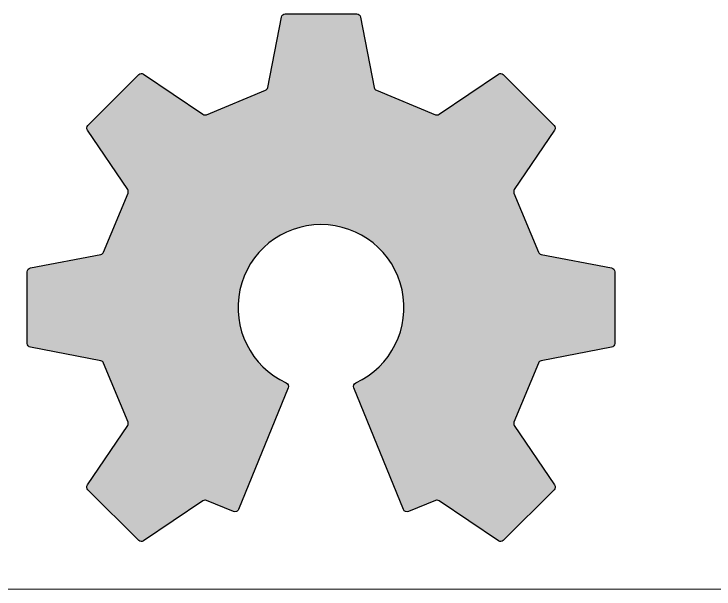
# Model space of a CAD drawing. Header units: inches. Extents: x -361 to 2602, y -61 to 1457.
# Drawn here: x 2344.9 to 2400.3, y -3.1 to 42.4 of the extents above; entities that cross this region are included whole.
import ezdxf

# ---------------------------------------------------------------- set-up
doc = ezdxf.new("R2010")
doc.units = ezdxf.units.IN
doc.header["$MEASUREMENT"] = 0

msp = doc.modelspace()

# ---------------------------------------------------------------- hatches: boundary and pattern name
h = msp.add_hatch(color=256)
edge = h.paths.add_edge_path()
edge.add_arc((2369.184385020939, 19.17989348687169), 6.564978791854304, 294.7150320400102, 605.2849679599899)
edge.add_arc((2366.314100218715, 12.94375694517088), 0.3000000000002005, -22.210405302543904, 65.2849679598512, ccw=False)
edge.add_line((2366.591840804042, 12.83035426767958), (2362.656055866585, 3.191012089507353))
edge.add_arc((2362.378315281255, 3.30441476699736), 0.3000000000023759, 247.5000000002977, 337.78959469789237, ccw=False)
edge.add_line((2362.263510251546, 3.027250907241182), (2360.125718142122, 3.912753392504897))
edge.add_arc((2360.010913112411, 3.635589532751865), 0.2999999999998602, 67.49999999988738, 124.0803113826699)
edge.add_line((2359.84280678818, 3.884065414385191), (2355.14127642211, 0.7032456788466561))
edge.add_arc((2354.97317009788, 0.9517215604792693), 0.299999999999014, 224.9999999998912, 304.08031138267376, ccw=False)
edge.add_line((2354.761038063524, 0.739589526124405), (2350.744081060192, 4.756546529456614))
edge.add_arc((2350.956213094547, 4.968678563812284), 0.2999999999990156, 145.9196886173265, 225.0000000001085, ccw=False)
edge.add_line((2350.707737212914, 5.136784888042826), (2353.888556948451, 9.8383152541129))
edge.add_arc((2353.640081066814, 10.00642157834572), 0.3000000000036789, 325.9196886174041, 382.5000000001865)
edge.add_line((2353.917244926571, 10.12122660805755), (2351.983441952364, 14.78983997534226))
edge.add_arc((2351.706278092611, 14.67503494563153), 0.2999999999998548, 22.50000000026022, 79.08031138304264)
edge.add_line((2351.76310795165, 14.96960304832021), (2346.189444743118, 16.04490784739312))
edge.add_arc((2346.246274602157, 16.33947595007973), 0.2999999999980418, 179.9999999999734, 259.0803113827559, ccw=False)
edge.add_line((2345.946274602159, 16.33947595007987), (2345.946274602159, 22.02031102366084))
edge.add_arc((2346.246274602159, 22.0203110236628), 0.3000000000002453, 100.91968861759148, 180.000000000374, ccw=False)
edge.add_line((2346.189444743118, 22.31487912635123), (2351.76310795165, 23.39018392542414))
edge.add_arc((2351.706278092611, 23.68475202811282), 0.299999999999855, 280.9196886169574, 337.4999999997398)
edge.add_line((2351.983441952364, 23.56994699840209), (2353.917244926571, 28.23856036568679))
edge.add_arc((2353.640081066814, 28.35336539539863), 0.3000000000036788, 337.4999999998134, 394.0803113825959)
edge.add_line((2353.888556948451, 28.52147171963145), (2350.707737212914, 33.22300208569789))
edge.add_arc((2350.956213094549, 33.39110840993025), 0.3000000000018583, 134.9999999999431, 214.0803113827257, ccw=False)
edge.add_line((2350.744081060192, 33.60324044428774), (2354.761038063524, 37.62019744761994))
edge.add_arc((2354.973170097878, 37.40806541326326), 0.2999999999987455, 55.91968861678362, 134.9999999995651, ccw=False)
edge.add_line((2355.14127642211, 37.65654129489405), (2359.84280678818, 34.47572155935916))
edge.add_arc((2360.010913112411, 34.72419744099248), 0.2999999999998602, 235.9196886173302, 292.5000000001127)
edge.add_line((2360.125718142122, 34.44703358123945), (2364.794331509406, 36.38083655544608))
edge.add_arc((2364.6795264797, 36.65800041519869), 0.2999999999980943, 292.4999999995129, 349.0803113822952)
edge.add_line((2364.974094582386, 36.60117055615694), (2366.049399381459, 42.17483376469238))
edge.add_arc((2366.34396748415, 42.11800390565264), 0.3000000000020654, 90.00000000004701, 169.0803113828292, ccw=False)
edge.add_line((2366.343967484149, 42.4180039056547), (2372.024802557728, 42.4180039056547))
edge.add_arc((2372.024802557727, 42.11800390565374), 0.3000000000009636, 10.91968861699712, 89.99999999977928, ccw=False)
edge.add_line((2372.319370660417, 42.17483376469238), (2373.39467545949, 36.60117055615694))
edge.add_arc((2373.689243562177, 36.65800041520037), 0.2999999999993067, 190.9196886179886, 247.5000000007711)
edge.add_line((2373.574438532472, 36.38083655544608), (2378.243051899756, 34.44703358123945))
edge.add_arc((2378.357856929466, 34.72419744099248), 0.2999999999998598, 247.4999999998873, 304.0803113826699)
edge.add_line((2378.525963253697, 34.47572155935916), (2383.227493619769, 37.65654129489405))
edge.add_arc((2383.395599944002, 37.40806541326326), 0.2999999999987455, 45.00000000043502, 124.0803113832165, ccw=False)
edge.add_line((2383.607731978355, 37.62019744761994), (2387.624688981688, 33.60324044428774))
edge.add_arc((2387.412556947329, 33.39110840993245), 0.3000000000015854, -34.08031138326908, 44.99999999951382, ccw=False)
edge.add_line((2387.661032828962, 33.22300208569789), (2384.480213093427, 28.52147171963145))
edge.add_arc((2384.728688975064, 28.35336539539863), 0.3000000000036794, 145.9196886174042, 202.5000000001865)
edge.add_line((2384.451525115307, 28.23856036568679), (2386.385328089514, 23.56994699840209))
edge.add_arc((2386.662491949266, 23.68475202811282), 0.2999999999998552, 202.5000000002603, 259.0803113830426)
edge.add_line((2386.605662090228, 23.39018392542414), (2392.17932529876, 22.31487912635123))
edge.add_arc((2392.122495439718, 22.0203110236628), 0.3000000000002463, -3.738023224286735e-10, 79.0803113824083, ccw=False)
edge.add_line((2392.422495439719, 22.02031102366084), (2392.422495439719, 16.33947595007987))
edge.add_arc((2392.122495439721, 16.33947595007973), 0.2999999999980429, -79.08031138275578, 2.637534635141492e-11, ccw=False)
edge.add_line((2392.17932529876, 16.04490784739312), (2386.605662090228, 14.96960304832021))
edge.add_arc((2386.662491949266, 14.67503494563153), 0.2999999999998546, 100.9196886169573, 157.4999999997398)
edge.add_line((2386.385328089514, 14.78983997534226), (2384.451525115307, 10.12122660805755))
edge.add_arc((2384.728688975064, 10.00642157834572), 0.3000000000036794, 157.4999999998135, 214.0803113825959)
edge.add_line((2384.480213093427, 9.8383152541129), (2387.661032828962, 5.136784888042826))
edge.add_arc((2387.412556947331, 4.968678563810081), 0.2999999999987455, -44.99999999956498, 34.08031138321638, ccw=False)
edge.add_line((2387.624688981688, 4.756546529456614), (2383.607731978355, 0.739589526124405))
edge.add_arc((2383.395599944, 0.951721560479271), 0.2999999999990154, 235.9196886173265, 315.00000000010857, ccw=False)
edge.add_line((2383.227493619769, 0.7032456788466561), (2378.525963253697, 3.884065414385191))
edge.add_arc((2378.357856929466, 3.635589532751865), 0.2999999999998605, 55.91968861733018, 112.5000000001126)
edge.add_line((2378.243051899756, 3.912753392504897), (2376.10525979033, 3.027250907241182))
edge.add_arc((2375.990454760622, 3.304414766996455), 0.3000000000011919, 202.2104053020132, 292.4999999996079, ccw=False)
edge.add_line((2375.712714175293, 3.191012089507353), (2371.776929237833, 12.83035426767958))
edge.add_arc((2372.054669823161, 12.94375694516993), 0.3000000000006827, 114.715032039915, 202.2104053023104, ccw=False)

# ---------------------------------------------------------------- linework, layer by layer
at = {"color": 1, "lineweight": 0}
msp.add_line((2174.130528332895, -3.097100001705826), (2565.130528332895, -3.097100001706053), dxfattribs=at)
msp.add_lwpolyline([(2371.929238198859, 13.21627649974391, 4.564395604021269), (2366.439531843019, 13.21627649974391, -0.401467224952953), (2366.591840804042, 12.83035426767958), (2362.656055866585, 3.191012089507353, -0.4156947323144399), (2362.263510251546, 3.027250907241182), (2360.125718142122, 3.912753392504897, 0.2520191994259644), (2359.84280678818, 3.884065414385191), (2355.14127642211, 0.7032456788466561, -0.3594323331783931), (2354.761038063524, 0.739589526124405), (2350.744081060192, 4.756546529456614, -0.3594323331783907), (2350.707737212914, 5.136784888042826), (2353.888556948451, 9.8383152541129, 0.2520191994259642), (2353.917244926571, 10.12122660805755), (2351.983441952364, 14.78983997534226, 0.2520191994259642), (2351.76310795165, 14.96960304832021), (2346.189444743118, 16.04490784739312, -0.3594323331783926), (2345.946274602159, 16.33947595007987), (2345.946274602159, 22.02031102366084, -0.3594323331783926), (2346.189444743118, 22.31487912635123), (2351.76310795165, 23.39018392542414, 0.2520191994259639), (2351.983441952364, 23.56994699840209), (2353.917244926571, 28.23856036568679, 0.2520191994259644), (2353.888556948451, 28.52147171963145), (2350.707737212914, 33.22300208569789, -0.359432333178393), (2350.744081060192, 33.60324044428774), (2354.761038063524, 37.62019744761994, -0.3594323331783879), (2355.14127642211, 37.65654129489405), (2359.84280678818, 34.47572155935916, 0.2520191994259644), (2360.125718142122, 34.44703358123945), (2364.794331509406, 36.38083655544608, 0.2520191994259639), (2364.974094582386, 36.60117055615694), (2366.049399381459, 42.17483376469238, -0.359432333178391), (2366.343967484149, 42.4180039056547), (2372.024802557728, 42.4180039056547, -0.359432333178391), (2372.319370660417, 42.17483376469238), (2373.39467545949, 36.60117055615694, 0.2520191994259646), (2373.574438532472, 36.38083655544608), (2378.243051899756, 34.44703358123945, 0.2520191994259648), (2378.525963253697, 34.47572155935916), (2383.227493619769, 37.65654129489405, -0.3594323331783879), (2383.607731978355, 37.62019744761994), (2387.624688981688, 33.60324044428774, -0.3594323331783948), (2387.661032828962, 33.22300208569789), (2384.480213093427, 28.52147171963145, 0.2520191994259637), (2384.451525115307, 28.23856036568679), (2386.385328089514, 23.56994699840209, 0.2520191994259638), (2386.605662090228, 23.39018392542414), (2392.17932529876, 22.31487912635123, -0.359432333178391), (2392.422495439719, 22.02031102366084), (2392.422495439719, 16.33947595007987, -0.3594323331783911), (2392.17932529876, 16.04490784739312), (2386.605662090228, 14.96960304832021, 0.2520191994259643), (2386.385328089514, 14.78983997534226), (2384.451525115307, 10.12122660805755, 0.2520191994259637), (2384.480213093427, 9.8383152541129), (2387.661032828962, 5.136784888042826, -0.3594323331783879), (2387.624688981688, 4.756546529456614), (2383.607731978355, 0.739589526124405, -0.3594323331783909), (2383.227493619769, 0.7032456788466561), (2378.525963253697, 3.884065414385191, 0.2520191994259641), (2378.243051899756, 3.912753392504897), (2376.10525979033, 3.027250907241182, -0.4156947323144399), (2375.712714175293, 3.191012089507353), (2371.776929237833, 12.83035426767958, -0.4014672249529544)], format="xyb", close=True)

doc.saveas('drawing.dxf')
